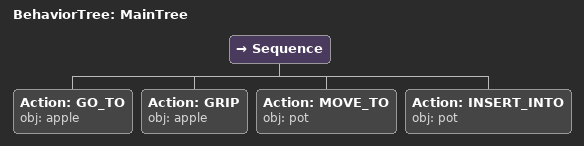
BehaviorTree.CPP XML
<root main_tree_to_execute="MainTree">
  <BehaviorTree ID="MainTree">
    <Sequence>
      <!-- Go to apple -->
      <Action ID="GO_TO" obj="apple" />
      <!-- Grip apple -->
      <Action ID="GRIP" obj="apple" />
      <!-- Move to pot -->
      <Action ID="MOVE_TO" obj="pot" />
      <!-- Insert into pot -->
      <Action ID="INSERT_INTO" obj="pot" />
    </Sequence>
  </BehaviorTree>
</root>
